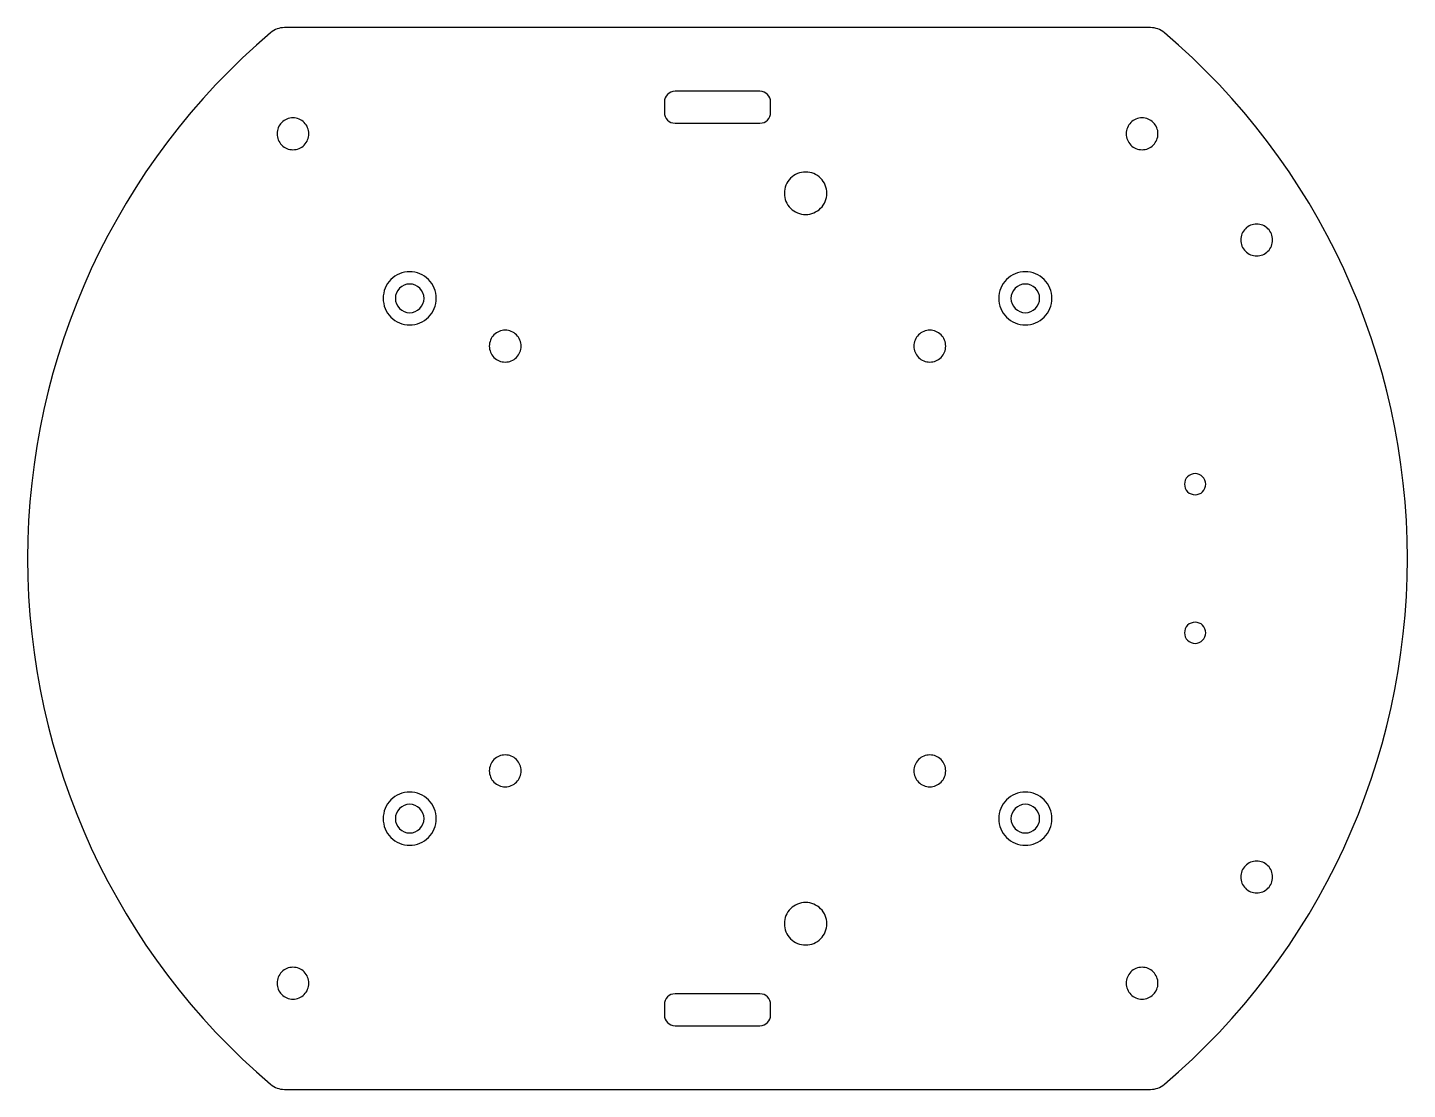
# Model space of a CAD drawing. Extents: x 0 to 130, y 0 to 100.
import ezdxf

# ---------------------------------------------------------------- set-up
doc = ezdxf.new("R2010")
doc.units = 0
doc.layers.add('VISIBLE__ISO_', color=18, linetype='CONTINUOUS')

msp = doc.modelspace()

# ---------------------------------------------------------------- linework, layer by layer
at = {"layer": 'VISIBLE__ISO_'}
for points in [[(22.9, 0.48, 0.177981), (24.19, 0), (105.8, 0, 0.177981), (107.1, 0.48, 0.462408), (107.1, 99.52, 0.177981), (105.8, 100), (24.19, 100, 0.177981), (22.9, 99.52, 0.462408)], [(60, 92, 0.414214), (61, 91), (69, 91, 0.414214), (70, 92), (70, 93, 0.414214), (69, 94), (61, 94, 0.414214), (60, 93)], [(25, 91.5, 0.414214), (23.5, 90, 0.414214), (25, 88.5, 0.414214), (26.5, 90, 0.414214)], [(105, 91.5, 0.414214), (103.5, 90, 0.414214), (105, 88.5, 0.414214), (106.5, 90, 0.414214)], [(73.3, 86.4, 0.414214), (71.3, 84.4, 0.414214), (73.3, 82.4, 0.414214), (75.3, 84.4, 0.414214)], [(115.8, 81.5, 0.414214), (114.3, 80, 0.414214), (115.8, 78.5, 0.414214), (117.3, 80, 0.414214)], [(36, 77, 0.414214), (33.5, 74.5, 0.414214), (36, 72, 0.414214), (38.5, 74.5, 0.414214)], [(94, 77, 0.414214), (91.5, 74.5, 0.414214), (94, 72, 0.414214), (96.5, 74.5, 0.414214)], [(36, 75.85, 0.414214), (34.65, 74.5, 0.414214), (36, 73.15, 0.414214), (37.35, 74.5, 0.414214)], [(94, 75.85, 0.414214), (92.65, 74.5, 0.414214), (94, 73.15, 0.414214), (95.35, 74.5, 0.414214)], [(45, 71.5, 0.414214), (43.5, 70, 0.414214), (45, 68.5, 0.414214), (46.5, 70, 0.414214)], [(85, 71.5, 0.414214), (83.5, 70, 0.414214), (85, 68.5, 0.414214), (86.5, 70, 0.414214)], [(110, 58, 0.414214), (109, 57, 0.414214), (110, 56, 0.414214), (111, 57, 0.414214)], [(110, 44, 0.414214), (109, 43, 0.414214), (110, 42, 0.414214), (111, 43, 0.414214)], [(45, 31.5, 0.414214), (43.5, 30, 0.414214), (45, 28.5, 0.414214), (46.5, 30, 0.414214)], [(85, 31.5, 0.414214), (83.5, 30, 0.414214), (85, 28.5, 0.414214), (86.5, 30, 0.414214)], [(36, 28, 0.414214), (33.5, 25.5, 0.414214), (36, 23, 0.414214), (38.5, 25.5, 0.414214)], [(94, 28, 0.414214), (91.5, 25.5, 0.414214), (94, 23, 0.414214), (96.5, 25.5, 0.414214)], [(36, 26.85, 0.414214), (34.65, 25.5, 0.414214), (36, 24.15, 0.414214), (37.35, 25.5, 0.414214)], [(94, 26.85, 0.414214), (92.65, 25.5, 0.414214), (94, 24.15, 0.414214), (95.35, 25.5, 0.414214)], [(115.8, 21.5, 0.414214), (114.3, 20, 0.414214), (115.8, 18.5, 0.414214), (117.3, 20, 0.414214)], [(73.3, 17.6, 0.414214), (71.3, 15.6, 0.414214), (73.3, 13.6, 0.414214), (75.3, 15.6, 0.414214)], [(25, 11.5, 0.414214), (23.5, 10, 0.414214), (25, 8.5, 0.414214), (26.5, 10, 0.414214)], [(105, 11.5, 0.414214), (103.5, 10, 0.414214), (105, 8.5, 0.414214), (106.5, 10, 0.414214)], [(61, 6), (69, 6, 0.414214), (70, 7), (70, 8, 0.414214), (69, 9), (61, 9, 0.414214), (60, 8), (60, 7, 0.414214)]]:
    msp.add_lwpolyline(points, format="xyb", close=True, dxfattribs=at)

doc.saveas('drawing.dxf')
